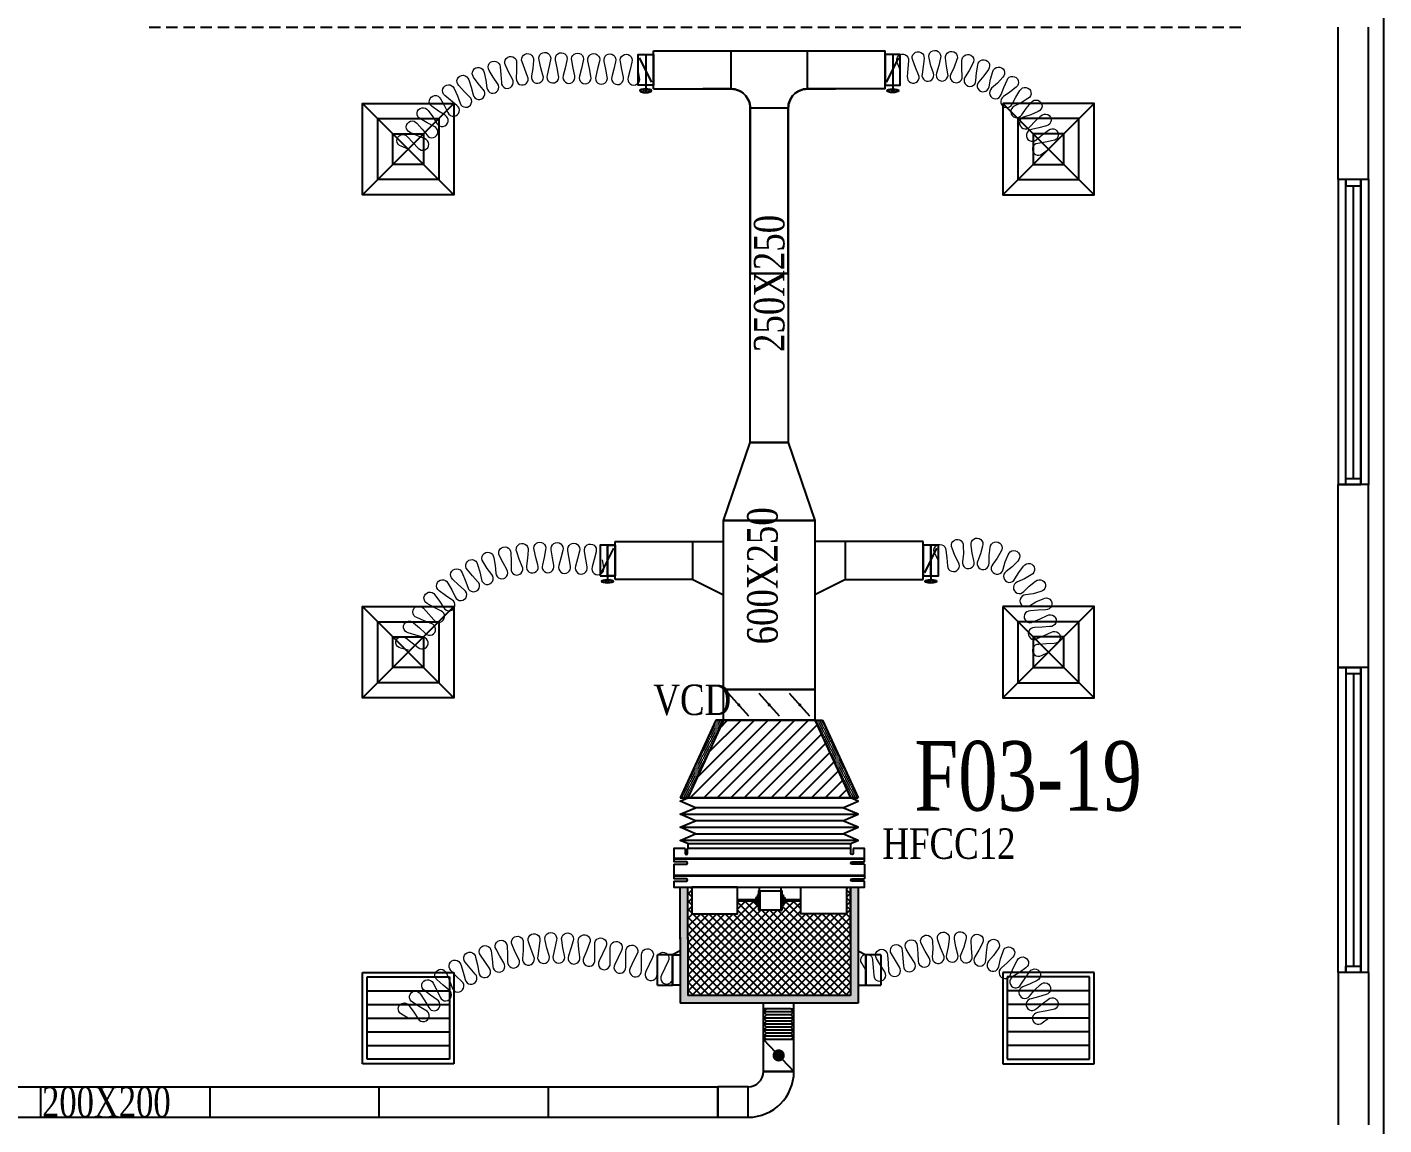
# Model space of a CAD drawing. Header units: metres. Extents: x 352651 to 1421851, y -87441 to -24441.
# Drawn here: x 567077 to 575977, y -48175 to -40975 of the extents above; entities that cross this region are included whole.
import ezdxf
from ezdxf.enums import TextEntityAlignment as Align

# ---------------------------------------------------------------- set-up
doc = ezdxf.new("R2010")
doc.units = ezdxf.units.M
doc.header["$LTSCALE"] = 300
doc.header["$MEASUREMENT"] = 0
doc.linetypes.add('DASHED2', pattern=[0.375, 0.25, -0.125])
doc.layers.get('Defpoints').update_dxf_attribs({"linetype": 'CONTINUOUS'})
for name, color, linetype in [('bat noi mem', 4, 'CONTINUOUS'), ('CUA', 8, 'CONTINUOUS'), ('CUAGIO', 2, 'CONTINUOUS'), ('dien', 2, 'CONTINUOUS'), ('KHUAT', 8, 'DASHED2'), ('KT', 1, 'CONTINUOUS'), ('THAY', 9, 'CONTINUOUS'), ('thiet bi', 11, 'CONTINUOUS'), ('TUONG', 7, 'CONTINUOUS')]:
    doc.layers.add(name, color=color, linetype=linetype)
doc.layers.add('noi mem', color=5, linetype='BATTING', lineweight=0)
doc.styles.add('PHU', font='vntimeh.shx', dxfattribs={"width": 0.8})
doc.styles.add('ROMANS', font='romans.shx', dxfattribs={"width": 0.75, "bigfont": 'romancvn.shx'})
doc.styles.add('VNCC-RMD', font='vntimeh.shx', dxfattribs={"width": 0.75, "height": 300, "bigfont": 'vns.shx'})
doc.linetypes.add('BATTING', pattern='A,0.0001,-0.1,[134,ltypeshp.shx,S=0.1,R=0,X=-0.1,Y=0],-0.2,[134,ltypeshp.shx,S=0.1,R=180,X=0.1,Y=0],-0.1', length=0.4001)
pattern_1 = [(0, (110758.717, -331305.902), (6.25, 12.5), [0, -12.5])]

# ---------------------------------------------------------------- blocks, each defined once
blk = doc.blocks.new('SAD')
at = {"layer": 'CUAGIO', "color": 8}
for p, q in [((-300, -300), (300, 300)), ((300, -300), (-300, 300))]:
    blk.add_line(p, q, dxfattribs=at)
at = {"layer": 'CUAGIO'}
blk.add_lwpolyline([(300, -300), (300, 300), (-300, 300), (-300, -300)], close=True, dxfattribs=at)
at = {"layer": 'CUAGIO', "color": 8}
for points in [[(200, -200), (200, 200), (-200, 200), (-200, -200)], [(100, -100), (100, 100), (-100, 100), (-100, -100)]]:
    blk.add_lwpolyline(points, close=True, dxfattribs=at)
blk = doc.blocks.new('SAG')
at = {"layer": 'CUAGIO'}
for p, q in [((-300, 300), (-300, -300)), ((300, 300), (-300, 300)), ((300, -300), (300, 300)), ((-300, -300), (300, -300))]:
    blk.add_line(p, q, dxfattribs=at)
at = {"layer": 'CUAGIO', "color": 8}
for p, q in [((-270, 270), (-270, -270)), ((270, 270), (-270, 270)), ((-180, -270), (-180, 270)), ((-90, -270), (-90, 270)), ((0, -270), (0, 270)), ((90, -270), (90, 270)), ((180, -270), (180, 270)), ((270, -270), (270, 270)), ((-270, -270), (270, -270))]:
    blk.add_line(p, q, dxfattribs=at)
blk = doc.blocks.new('1-van gio D200')
at = {"layer": 'CUAGIO'}
h = blk.add_hatch(dxfattribs=at)
h.set_pattern_fill('ANSI31', color=256, scale=100, style=0)
edge = h.paths.add_edge_path()
edge.add_ellipse((486127, -58494), major_axis=(-38.1, 0), ratio=0.310482, start_angle=0, end_angle=360, ccw=False)
for p, q in [((486167, -58437.3), (486087.1, -58277.5)), ((486127, -58257.4), (486127, -58494))]:
    blk.add_line(p, q, dxfattribs=at)
at = {"layer": 'CUAGIO', "const_width": 3}
for points in [[(486127, -58457.4), (486177, -58457.4), (486177, -58257.4), (486077, -58257.4), (486077, -58457.4), (486127, -58457.4)], [(486167, -58437.3), (486087.1, -58277.5)], [(486127, -58257.4), (486127, -58494)]]:
    blk.add_lwpolyline(points, dxfattribs=at)
at = {"layer": 'CUAGIO'}
blk.add_lwpolyline([(486177, -58457.4), (486077, -58457.4), (486077, -58257.4), (486177, -58257.4)], close=True, dxfattribs=at)
at = {"layer": 'CUAGIO', "const_width": 5.35}
blk.add_lwpolyline([(486130.7, -58357.4, -1), (486123.3, -58357.4, -1)], format="xyb", close=True, dxfattribs=at)
at = {"layer": 'CUAGIO', "extrusion": (0, 0, -1)}
blk.add_ellipse((486127, -58494), major_axis=(-38.1, 0), ratio=0.310482, start_param=-1.570796, end_param=4.712389, dxfattribs=at)
blk = doc.blocks.new('bac noi mem')
at = {"layer": 'bat noi mem'}
for p, q in [((493886.7, -64673), (493866.7, -64693)), ((494066.7, -64693), (493866.7, -64693)), ((493866.7, -64693), (493886.7, -64713)), ((494046.7, -64673), (493886.7, -64673)), ((494046.7, -64673), (494066.7, -64693)), ((494066.7, -64693), (494046.7, -64713)), ((493886.7, -64713), (493866.7, -64733)), ((494066.7, -64733), (493866.7, -64733)), ((493866.7, -64733), (493886.7, -64753)), ((493886.7, -64753), (493866.7, -64773)), ((494066.7, -64773), (493866.7, -64773)), ((493866.7, -64773), (493886.7, -64793)), ((494046.7, -64713), (493886.7, -64713)), ((494046.7, -64753), (493886.7, -64753)), ((494046.7, -64713), (494066.7, -64733)), ((494066.7, -64733), (494046.7, -64753)), ((494046.7, -64753), (494066.7, -64773)), ((494066.7, -64773), (494046.7, -64793)), ((493886.7, -64793), (493866.7, -64813)), ((494066.7, -64813), (493866.7, -64813)), ((493866.7, -64813), (493886.7, -64833)), ((493886.7, -64833), (493866.7, -64853)), ((494066.7, -64853), (493866.7, -64853)), ((493866.7, -64853), (493886.7, -64873)), ((494046.7, -64793), (493886.7, -64793)), ((494046.7, -64833), (493886.7, -64833)), ((494046.7, -64873), (493886.7, -64873)), ((494046.7, -64793), (494066.7, -64813)), ((494066.7, -64813), (494046.7, -64833)), ((494046.7, -64833), (494066.7, -64853)), ((494066.7, -64853), (494046.7, -64873))]:
    blk.add_line(p, q, dxfattribs=at)

msp = doc.modelspace()

# ---------------------------------------------------------------- hatches: boundary and pattern name
at = {"layer": 'CUAGIO'}
h = msp.add_hatch(dxfattribs=at)
h.set_pattern_fill('DOTS', color=256, scale=200, style=0)
h.set_pattern_definition(pattern_1)
h.paths.add_polyline_path([(571411.7, -46030.8), (571361.7, -46030.8), (571595.2, -45520.8), (571645.2, -45520.8)])
h = msp.add_hatch(dxfattribs=at)
h.set_pattern_fill('DOTS', color=256, scale=200, style=0)
h.set_pattern_definition(pattern_1)
h.paths.add_polyline_path([(572245.2, -45520.8), (572295.2, -45520.8), (572528.7, -46030.8), (572478.7, -46030.8)])
h = msp.add_hatch(dxfattribs=at)
h.set_pattern_fill('DOTS', color=2, scale=200, style=0)
h.set_pattern_definition([(0, (20851.41, 10109.208), (6.25, 12.5), [0, -12.5])])
h.paths.add_polyline_path([(572528.7, -46616.3), (572478.7, -46616.3), (572478.7, -47326.3), (571411.7, -47326.3), (571411.7, -46943.6), (571411.7, -46616.3), (571361.7, -46616.3), (571361.7, -46958.6), (571361.7, -47376.3), (572528.7, -47376.3)])
at = {"layer": 'CUAGIO', "ltscale": 1.5}
h = msp.add_hatch(dxfattribs=at)
h.set_pattern_fill('ANSI37', color=9, scale=300, angle=360, style=0)
h.set_pattern_definition([(45, (104566.76, -466.636), (-26.5165043, 26.5165043), []), (135, (104566.76, -466.636), (-26.5165043, -26.5165043), [])])
h.paths.add_polyline_path([(572478.7, -47326.3), (572478.7, -46616.3), (572452.6, -46616.3), (572452.6, -46791.3), (572152.6, -46791.3), (572152.6, -46708.3), (572047.4, -46708.3), (572047.4, -46724), (572036.8, -46724), (572036.8, -46739.8), (572027, -46739.8), (572027, -46764.7, -1), (572020.5, -46766.8), (571884.3, -46766.8, -1), (571877.8, -46764.7), (571877.8, -46739.8), (571867.9, -46739.8), (571867.9, -46724), (571857.4, -46724), (571857.4, -46708.3), (571737.7, -46708.3), (571737.7, -46791.3), (571437.7, -46791.3), (571437.7, -46616.3), (571411.7, -46616.3), (571411.7, -46958.6), (571411.7, -47326.3)])
at = {"layer": 'Defpoints'}
h = msp.add_hatch(dxfattribs=at)
h.set_pattern_fill('ANSI31', color=256, scale=500, style=0)
h.set_pattern_definition([(45, (103743.37, -331281.206), (-44.194174, 44.194174), [])])
h.paths.add_polyline_path([(572245.2, -45520.8), (571645.2, -45520.8), (571411.7, -46030.8), (572478.7, -46030.8)])

# ---------------------------------------------------------------- linework, layer by layer
at = {"layer": 'bat noi mem'}
for p, q in [((571411.7, -46030.8), (572478.7, -46030.8)), ((572478.7, -46030.8), (571411.7, -46030.8)), ((572428.7, -46095.1), (571461.7, -46095.1)), ((571361.7, -46137.9), (572528.7, -46137.9)), ((572428.7, -46180.8), (571461.7, -46180.8)), ((571361.7, -46223.6), (572528.7, -46223.6)), ((571461.7, -46266.5), (572428.7, -46266.5)), ((572528.7, -46309.3), (571361.7, -46309.3))]:
    msp.add_line(p, q, dxfattribs=at)
for points in [[(571411.7, -46330.8), (571361.7, -46309.3), (571461.7, -46266.5), (571361.7, -46223.6), (571461.7, -46180.8), (571361.7, -46137.9), (571461.7, -46095.1), (571361.7, -46052.2), (571411.7, -46030.8)], [(572478.7, -46330.8), (572528.7, -46309.3), (572428.7, -46266.5), (572528.7, -46223.6), (572428.7, -46180.8), (572528.7, -46137.9), (572428.7, -46095.1), (572528.7, -46052.2), (572478.7, -46030.8)]]:
    msp.add_lwpolyline(points, dxfattribs=at)
at = {"layer": 'CUA', "linetype": 'Continuous'}
for p, q in [((575727.2, -43975.5), (575727.2, -41975.5)), ((575827.2, -41975.5), (575827.2, -43975.5)), ((575827.2, -43975.5), (575827.2, -41975.5)), ((575777.2, -43935.5), (575777.2, -42015.5)), ((575727.2, -45175.5), (575727.2, -47175.5)), ((575827.2, -47175.5), (575827.2, -45175.5)), ((575827.2, -45175.5), (575827.2, -47175.5)), ((575777.2, -45215.5), (575777.2, -47135.5))]:
    msp.add_line(p, q, dxfattribs=at)
for points in [[(575727.2, -41975.5), (575727.2, -42015.5), (575827.2, -42015.5), (575827.2, -41975.5)], [(575727.2, -43975.5), (575727.2, -43935.5), (575827.2, -43935.5), (575827.2, -43975.5)], [(575727.2, -45175.5), (575727.2, -45215.5), (575827.2, -45215.5), (575827.2, -45175.5)], [(575727.2, -47175.5), (575727.2, -47135.5), (575827.2, -47135.5), (575827.2, -47175.5)]]:
    msp.add_lwpolyline(points, close=True, dxfattribs=at)
at = {"layer": 'CUAGIO'}
for p, q in [((571185.2, -41380.8), (571185.2, -41130.8)), ((571695.2, -41380.8), (571695.2, -41130.8)), ((572195.2, -41130.8), (572195.2, -41380.8)), ((572705.2, -41380.8), (572705.2, -41130.8)), ((571820.2, -41505.8), (572070.2, -41505.8)), ((570935.2, -44598.9), (570935.2, -44348.9)), ((570935.2, -44348.9), (571645.2, -44348.9)), ((571445.2, -44598.9), (571445.2, -44348.9)), ((572955.2, -44348.9), (572245.2, -44348.9)), ((572445.2, -44598.9), (572445.2, -44348.9)), ((572955.2, -44598.9), (572955.2, -44348.9)), ((571445.2, -44598.9), (570935.2, -44598.9)), ((571445.2, -44598.9), (571645.2, -44698.9)), ((572445.2, -44598.9), (572245.2, -44698.9)), ((572445.2, -44598.9), (572955.2, -44598.9)), ((572245.2, -45320.8), (571645.2, -45320.8)), ((571812.1, -45495.1), (571678.2, -45346.5)), ((572012.1, -45495.1), (571878.2, -45346.5)), ((572212.1, -45495.1), (572078.2, -45346.5)), ((571595.2, -45520.8), (571361.7, -46030.8)), ((571645.2, -45520.8), (571411.7, -46030.8)), ((571645.2, -45520.8), (571595.2, -45520.8)), ((571595.2, -45520.8), (572295.2, -45520.8)), ((571645.2, -45520.8), (571595.2, -45520.8)), ((572245.2, -45520.8), (572478.7, -46030.8)), ((572245.2, -45520.8), (572295.2, -45520.8)), ((572245.2, -45520.8), (572295.2, -45520.8)), ((572295.2, -45520.8), (572528.7, -46030.8)), ((572528.7, -46030.8), (571361.7, -46030.8)), ((571361.7, -46030.8), (572528.7, -46030.8)), ((571411.7, -46030.8), (572478.7, -46030.8)), ((572478.7, -46030.8), (571411.7, -46030.8)), ((571361.7, -46958.6), (571361.7, -46616.3)), ((571411.7, -46958.6), (571411.7, -46616.3)), ((572478.7, -46943.6), (572478.7, -46616.3)), ((571361.7, -46943.6), (571361.7, -47376.3)), ((571411.7, -46943.6), (571411.7, -47326.3)), ((572478.7, -46943.6), (572478.7, -47324.5)), ((571212, -47259.8), (571212, -47059.8)), ((571311.7, -47059.8), (571212, -47059.8)), ((571311.7, -47259.8), (571311.7, -47059.8)), ((571311.7, -47259.8), (571311.7, -47059.8)), ((571311.7, -47259.8), (571311.7, -47059.8)), ((571311.7, -47059.8), (571311.7, -47259.8)), ((572578.7, -47059.8), (572578.7, -47259.8)), ((572578.7, -47059.8), (572578.7, -47259.8)), ((572578.7, -47059.8), (572578.7, -47259.8)), ((572578.7, -47259.8), (572578.7, -47059.8)), ((572678.4, -47059.8), (572678.4, -47259.8)), ((572578.7, -47259.8), (572678.4, -47259.8)), ((571907.2, -47614.6), (571907.2, -47376.3)), ((572107.2, -47614.6), (572107.2, -47376.3)), ((571907.2, -47614.6), (572107.2, -47825.5)), ((571907.2, -47825.5), (571907.2, -47614.6)), ((572107.2, -47825.5), (572107.2, -47614.6)), ((571907.2, -47825.5), (572107.2, -47825.5)), ((572107.2, -47825.5), (571907.2, -47825.5)), ((562937.2, -47925.5), (571607.2, -47925.5)), ((567167.2, -48125.5), (567167.2, -47925.5)), ((568277.2, -48125.5), (568277.2, -47925.5)), ((569387.2, -48125.5), (569387.2, -47925.5)), ((570497.2, -48125.5), (570497.2, -47925.5)), ((571607.2, -48125.5), (571607.2, -47925.5)), ((557177.2, -48125.5), (571607.2, -48125.5))]:
    msp.add_line(p, q, dxfattribs=at)
at = {"layer": 'CUAGIO', "ltscale": 1.5}
msp.add_line((571185.2, -41130.8), (572705.2, -41130.8), dxfattribs=at)
at = {"layer": 'CUAGIO', "color": 2}
for p, q in [((572478.7, -46616.3), (572478.7, -47326.3)), ((572528.7, -46616.3), (572528.7, -47376.3)), ((572478.7, -47326.3), (571411.7, -47326.3)), ((572528.7, -47376.3), (571361.7, -47376.3)), ((572107.2, -47614.6), (571907.2, -47614.6))]:
    msp.add_line(p, q, dxfattribs=at)
at = {"layer": 'CUAGIO'}
for points in [[(571185.2, -41380.8), (571695.2, -41380.8, -0.414214), (571820.2, -41505.8), (571820.2, -42590.8), (572070.2, -42590.8), (572070.2, -41505.8, -0.414214), (572195.2, -41380.8), (572380.2, -41380.8)], [(572705.2, -41380.8), (572195.2, -41380.8, 0.414214), (572070.2, -41505.8), (572070.2, -42590.8), (571820.2, -42590.8), (571820.2, -41505.8, 0.414214), (571695.2, -41380.8), (571510.2, -41380.8)]]:
    msp.add_lwpolyline(points, format="xyb", dxfattribs=at)
for points in [[(571820.2, -43700.8), (571820.2, -42590.8), (572070.2, -42590.8), (572070.2, -43700.8)], [(572245.2, -44210.8), (571645.2, -44210.8), (571820.2, -43700.8), (572070.2, -43700.8)], [(570935.2, -44573.9), (570885.2, -44573.9), (570885.2, -44373.9), (570935.2, -44373.9)], [(572955.2, -44573.9), (573005.2, -44573.9), (573005.2, -44373.9), (572955.2, -44373.9)], [(571645.2, -45320.8), (572245.2, -45320.8), (572245.2, -45520.8), (571645.2, -45520.8)], [(571607.2, -48125.5), (571807.2, -48125.5), (571807.2, -47925.5), (571607.2, -47925.5)]]:
    msp.add_lwpolyline(points, close=True, dxfattribs=at)
at = {"layer": 'CUAGIO', "color": 2}
msp.add_lwpolyline([(571645.2, -44210.8), (572245.2, -44210.8), (572245.2, -45320.8), (571645.2, -45320.8)], close=True, dxfattribs=at)
at = {"layer": 'CUAGIO'}
for points, const_width in [([(571740.2, -45420.8, 1), (571750.2, -45420.8, 1)], 10), ([(571940.2, -45420.8, 1), (571950.2, -45420.8, 1)], 10), ([(572140.2, -45420.8, 1), (572150.2, -45420.8, 1)], 10), ([(571987.2, -47720, 1), (572027.2, -47720, 1)], 40)]:
    msp.add_lwpolyline(points, format="xyb", close=True, dxfattribs=dict(at, const_width=const_width))
for points in [[(571361.7, -47034.5), (571311.7, -47059.8)], [(571311.7, -47059.8), (571361.7, -47059.8)], [(572528.7, -47034.5), (572578.7, -47059.8)], [(572678.4, -47059.8), (572578.7, -47059.8)], [(571212, -47259.8), (571311.7, -47259.8)], [(571361.7, -47259.8), (571311.7, -47259.8)], [(571361.7, -47259.8), (571311.7, -47259.8)], [(571361.7, -47259.8), (571311.7, -47259.8)], [(572528.7, -47259.8), (572578.7, -47259.8)]]:
    msp.add_lwpolyline(points, dxfattribs=at)
for radius in [100, 300]:
    msp.add_arc((571807.2, -47825.5), radius, 270, 0, dxfattribs=at)
at = {"layer": 'dien'}
for p, q in [((571927.2, -47414.6), (571907.2, -47414.6)), ((572087.2, -47414.6), (572107.2, -47414.6))]:
    msp.add_line(p, q, dxfattribs=at)
at = {"layer": 'KHUAT'}
msp.add_line((567877.2, -40975.5), (575077.2, -40975.5), dxfattribs=at)
at = {"layer": 'noi mem', "linetype": 'ByBlock', "ltscale": 1.5}
for points in [[(569577.2, -41775.5), (569529.8, -41756.3, -1.333333), (569572.2, -41694.4), (569607.3, -41731.6), (569642.4, -41768.8, 1.333333), (569684.7, -41706.9), (569637.3, -41687.7), (569590.3, -41666.7, -1.333333), (569634.6, -41606.2), (569668.7, -41644.7), (569700.4, -41684.5, 1.333333), (569747.7, -41626.3), (569702.3, -41603.5), (569657.6, -41577.8, -1.333333), (569707.9, -41522.1), (569738, -41564), (569765.4, -41606.8, 1.333333), (569818.4, -41553.8), (569775.6, -41526.4), (569733.8, -41496.3, -1.333333), (569789.5, -41446), (569815.1, -41490.7), (569838, -41536.1, 1.333333), (569896.2, -41488.8), (569856.4, -41457.2), (569817.9, -41423, -1.333333), (569878.4, -41378.7), (569899.3, -41425.8), (569917.4, -41473.3, 1.333333), (569980.1, -41432.2), (569943.8, -41396.6), (569909, -41358.6, -1.333333), (569973.8, -41320.8), (569989.7, -41369.8), (570002.9, -41418.9, 1.333333), (570069.5, -41384.4), (570037, -41345.3), (570006.3, -41304, -1.333333), (570074.6, -41273), (570085.4, -41323.3), (570093.5, -41373.5, 1.333333), (570163.3, -41346), (570134.9, -41303.8), (570108.6, -41259.6, -1.333333), (570179.7, -41235.7), (570185.4, -41286.9), (570188.2, -41337.7, 1.333333), (570260.5, -41317.5), (570236.6, -41272.6), (570215, -41225.9, -1.333333), (570288.1, -41209.4), (570288.5, -41260.9), (570286.2, -41311.7, 1.333333), (570360.1, -41299), (570341, -41251.9), (570324.2, -41203.2, -1.333333), (570398.7, -41194.4), (570393.8, -41245.7), (570386.3, -41295.9, 1.333333), (570461.1, -41290.9), (570446.9, -41242.1), (570435.2, -41191.9, -1.333333), (570510.2, -41190.7), (570500.1, -41241.2), (570488, -41290.9, 1.333333), (570563, -41292.6), (570553.3, -41242.5), (570543.6, -41192.2, -1.333333), (570618.6, -41194.1), (570606.5, -41243.8), (570594.3, -41293.5, 1.333333), (570669.3, -41295.4), (570659.7, -41245.1), (570650, -41194.9, -1.333333), (570725, -41196.7), (570712.8, -41246.4), (570700.7, -41296.2, 1.333333), (570775.7, -41298), (570766, -41247.8), (570756.4, -41197.5, -1.333333), (570831.4, -41199.4), (570819.2, -41249.1), (570807.1, -41298.8, 1.333333), (570882.1, -41300.7), (570872.4, -41250.4), (570862.8, -41200.2, -1.333333), (570937.8, -41202.1), (570925.6, -41251.8), (570913.5, -41301.5, 1.333333), (570988.4, -41303.4), (570978.8, -41253.1), (570969.2, -41202.8, -1.333333), (571044.1, -41204.7), (571032, -41254.4), (571019.8, -41304.1, 1.333333), (571094.8, -41306), (571085.2, -41255.8)], [(572805.2, -41255.8), (572785.4, -41208.3, -1.333333), (572859.5, -41196.6), (572855.3, -41247.8), (572851.2, -41299.1, 1.333333), (572925.3, -41287.4), (572905.5, -41239.9), (572886.4, -41191.8, -1.333333), (572960.6, -41181.2), (572955.7, -41232.7), (572947.6, -41283.1, 1.333333), (573022.4, -41277.2), (573006.3, -41228.7), (572993.6, -41178.4, -1.333333), (573068.6, -41177.5), (573057.1, -41228.1), (573042.3, -41276.9, 1.333333), (573117.2, -41281), (573107.8, -41230.8), (573101.9, -41179.3, -1.333333), (573176.3, -41188.4), (573158.2, -41237), (573137, -41283.4, 1.333333), (573210.7, -41297.4), (573208.1, -41246.5), (573209.1, -41194.6, -1.333333), (573281.6, -41213.5), (573257.2, -41259.3), (573230, -41302.5, 1.333333), (573301.2, -41326.2), (573305.3, -41275.3), (573313.2, -41224.1, -1.333333), (573382.6, -41252.5), (573352.3, -41294.6), (573319.6, -41333.8, 1.333333), (573387, -41366.8), (573397.9, -41316.9), (573412.6, -41267.2, -1.333333), (573477.6, -41304.6), (573441.9, -41342.2), (573404.3, -41376.7, 1.333333), (573466.6, -41418.4), (573484.1, -41370.5), (573505.3, -41323.1, -1.333333), (573564.7, -41368.9), (573524.3, -41401.4), (573482.4, -41430.6, 1.333333), (573538.7, -41480.2), (573562.4, -41435), (573589.7, -41390.9, -1.333333), (573642.5, -41444.2), (573598.1, -41471.1), (573552.7, -41494.4, 1.333333), (573601.8, -41551.1), (573631.4, -41509.4), (573664.3, -41469.4, -1.333333), (573709.5, -41529.2), (573662, -41549.9), (573613.9, -41567, 1.333333), (573655, -41629.7), (573689.8, -41592.4), (573727.8, -41557.1, -1.333333), (573764.6, -41622.4), (573714.7, -41636.6), (573664.8, -41647.1, 1.333333), (573697.2, -41714.7), (573736.7, -41682.4), (573777.7, -41651.3, -1.333333), (573807.6, -41720.1), (573757, -41729), (573706.3, -41737.8, 1.333333), (573736.2, -41806.6), (573777.2, -41775.5)], [(569577.9, -45062.1), (569528.5, -45049.2, -1.333333), (569561.6, -44981.9), (569602, -45013.1), (569642.4, -45044.3, 1.333333), (569675.5, -44977), (569626.2, -44964), (569577, -44949, -1.333333), (569612.7, -44883), (569652.2, -44915.9), (569689, -44950.7, 1.333333), (569728.5, -44887), (569681, -44869.5), (569633.9, -44848.7, -1.333333), (569677.1, -44787.4), (569712.5, -44824.8), (569744.9, -44863.7, 1.333333), (569791.7, -44805), (569746.6, -44782), (569702.3, -44755.9, -1.333333), (569752.4, -44700.1), (569783.1, -44741.4), (569810.7, -44783.8, 1.333333), (569864, -44731), (569821.9, -44702.9), (569781, -44671.8, -1.333333), (569837.3, -44622.2), (569863, -44666.8), (569885.5, -44712.2, 1.333333), (569944.6, -44666), (569906.1, -44633.2), (569869.1, -44597.5, -1.333333), (569930.9, -44554.9), (569951.1, -44602.2), (569968.1, -44649.8, 1.333333), (570032.2, -44611), (569997.8, -44573.8), (569965.3, -44534, -1.333333), (570031.6, -44499), (570046.2, -44548.3), (570057.5, -44597.7, 1.333333), (570125.7, -44566.6), (570095.9, -44525.7), (570068.3, -44482.3, -1.333333), (570138.3, -44455.3), (570146.9, -44506), (570152.4, -44556.3, 1.333333), (570223.8, -44533.5), (570199, -44489.4), (570176.7, -44443.1, -1.333333), (570249.4, -44424.5), (570252, -44475.8), (570251.4, -44526.5, 1.333333), (570325.1, -44512.2), (570305.7, -44465.4), (570288.9, -44416.8, -1.333333), (570363.3, -44406.9), (570359.8, -44458.2), (570353.3, -44508.4, 1.333333), (570428.1, -44502.9), (570414.4, -44454.2), (570403.4, -44403.9, -1.333333), (570478.4, -44402.8), (570469, -44453.4), (570457.1, -44502.8, 1.333333), (570532, -44505.5), (570523.7, -44455.3), (570515.6, -44404.9, -1.333333), (570590.5, -44408.1), (570578.3, -44457.6), (570566, -44507.1, 1.333333), (570641, -44510.3), (570632.9, -44459.9), (570624.8, -44409.5, -1.333333), (570699.8, -44412.7), (570687.5, -44462.2), (570675.3, -44511.7, 1.333333), (570750.2, -44514.9), (570742.2, -44464.5), (570734.1, -44414.1, -1.333333), (570809, -44417.2), (570796.8, -44466.8), (570784.5, -44516.3, 1.333333), (570859.5, -44519.4), (570851.4, -44469.1)], [(573055.2, -44473.9), (573031.9, -44428.7, -1.333333), (573103.7, -44406.9), (573109.4, -44457.4), (573114.9, -44507.9, 1.333333), (573186.8, -44486.3), (573163.7, -44441.2), (573144.6, -44393.1, -1.333333), (573218.2, -44378.3), (573219.2, -44430), (573213.4, -44479.6, 1.333333), (573288.2, -44474.5), (573275.7, -44426.2), (573269.7, -44374.8, -1.333333), (573344.6, -44379.5), (573332.2, -44429.7), (573313.8, -44476.1, 1.333333), (573387.4, -44490.5), (573387.8, -44440.6), (573395.3, -44389.4, -1.333333), (573466.4, -44413.3), (573441.5, -44458.6), (573411.7, -44498.7, 1.333333), (573479, -44531.6), (573492.3, -44483.5), (573512.8, -44436, -1.333333), (573575.3, -44477.4), (573539.5, -44514.8), (573500.4, -44545.8, 1.333333), (573557, -44595), (573582.3, -44552), (573614.3, -44511.4, -1.333333), (573664, -44567.5), (573619.8, -44594.4), (573573.9, -44614.2, 1.333333), (573615.9, -44676.4), (573651.4, -44641.3), (573692.9, -44610.4, -1.333333), (573726.4, -44677.5), (573676.7, -44692), (573627.3, -44699.3, 1.333333), (573651.8, -44770.2), (573695.2, -44745.6), (573741.5, -44724.5, -1.333333), (573759.7, -44797.2), (573708.9, -44800.5), (573658.2, -44803.7, 1.333333), (573676.3, -44876.5), (573722.6, -44855.5), (573768.9, -44834.6, -1.333333), (573787, -44907.4), (573736.3, -44910.5), (573685.5, -44913.7, 1.333333), (573703.6, -44986.5), (573749.9, -44965.5), (573796.2, -44944.6, -1.333333), (573814.3, -45017.3), (573763.6, -45020.5), (573712.8, -45023.7, 1.333333), (573730.9, -45096.4), (573777.2, -45075.5)], [(569577.2, -47475.5), (569533.1, -47449.5, -1.333333), (569584.4, -47394.8), (569613.1, -47437.2), (569641.9, -47479.6, 1.333333), (569693.2, -47424.9), (569649.1, -47398.9), (569605.3, -47371.6, -1.333333), (569658, -47318.2), (569685.9, -47361.6), (569711.5, -47405.6, 1.333333), (569766.4, -47354.5), (569724.3, -47325.8), (569683.1, -47294.9, -1.333333), (569740.2, -47246.2), (569764.2, -47291.7), (569786, -47337.8, 1.333333), (569845.1, -47291.6), (569805.6, -47259.4), (569767.2, -47225, -1.333333), (569828.1, -47181.4), (569848.3, -47228.8), (569866, -47276.6, 1.333333), (569928.8, -47235.6), (569892.2, -47200.1), (569856.9, -47162.6, -1.333333), (569921.3, -47124.3), (569937.3, -47173.3), (569951, -47222.4, 1.333333), (570017, -47186.9), (569983.6, -47148.5), (569951.5, -47108.1, -1.333333), (570019.1, -47075.5), (570030.8, -47125.6), (570040.2, -47175.7, 1.333333), (570109, -47146), (570079, -47104.8), (570050.5, -47061.9, -1.333333), (570120.6, -47035.1), (570128, -47086.1), (570133.1, -47136.8, 1.333333), (570204.2, -47113.1), (570177.8, -47069.5), (570153.1, -47024.2, -1.333333), (570225.2, -47003.5), (570228.3, -47055), (570229, -47106, 1.333333), (570301.9, -47088.4), (570279.3, -47042.7), (570258.6, -46995.5, -1.333333), (570332.1, -46981), (570330.8, -47032.6), (570327.2, -47083.4, 1.333333), (570401.3, -47072.1), (570382.7, -47024.6), (570366, -46975.9, -1.333333), (570440.6, -46967.8), (570434.9, -47019), (570426.9, -47069.3, 1.333333), (570501.7, -47064.4), (570487.2, -47015.5), (570474.8, -46965.5, -1.333333), (570549.8, -46963.8), (570539.7, -47014.3), (570527.5, -47063.8, 1.333333), (570602.5, -47065.3), (570592.2, -47015.3), (570584.1, -46964.4, -1.333333), (570658.9, -46969.1), (570644.6, -47018.6), (570628.2, -47066.9, 1.333333), (570702.7, -47074.7), (570696.8, -47024.1), (570693, -46972.7, -1.333333), (570767.2, -46983.8), (570748.7, -47031.8), (570728.2, -47078.5, 1.333333), (570801.8, -47092.7), (570800.2, -47041.8), (570800.4, -46990.5, -1.333333), (570873.5, -47007.1), (570851.4, -47053.5), (570829.2, -47099.6, 1.333333), (570902.2, -47116.5), (570902.5, -47065.3), (570902.8, -47014, -1.333333), (570975.9, -47030.9), (570953.7, -47077.1), (570931.5, -47123.3, 1.333333), (571004.5, -47140.1), (571004.8, -47088.9), (571005.1, -47037.6, -1.333333), (571078.2, -47054.5), (571056, -47100.7), (571033.7, -47146.9, 1.333333), (571106.8, -47163.8), (571107.1, -47112.5), (571107.4, -47061.3, -1.333333), (571180.5, -47078.1), (571158.2, -47124.3), (571136, -47170.5, 1.333333), (571209.1, -47187.4), (571209.4, -47136.1), (571209.7, -47084.9, -1.333333), (571282.8, -47101.8), (571260.5, -47148), (571238.3, -47194.1, 1.333333), (571311.4, -47211), (571311.7, -47159.8)], [(572578.7, -47159.8), (572552.1, -47115.7, -1.333333), (572623.6, -47093), (572627.4, -47144.3), (572631.2, -47195.5, 1.333333), (572702.6, -47172.8), (572676.1, -47128.8), (572649.5, -47084.7, -1.333333), (572721, -47062), (572724.8, -47113.3), (572728.6, -47164.5, 1.333333), (572800, -47141.8), (572773.5, -47097.8), (572746.9, -47053.7, -1.333333), (572818.4, -47031), (572822.2, -47082.3), (572825.9, -47133.5, 1.333333), (572897.4, -47110.8), (572870.9, -47066.7), (572844.3, -47022.7, -1.333333), (572915.8, -47000), (572919.6, -47051.2), (572923.3, -47102.5, 1.333333), (572994.8, -47079.8), (572968.3, -47035.8), (572943.8, -46990, -1.333333), (573016.3, -46970.8), (573017.7, -47022.7), (573014.7, -47073.5, 1.333333), (573088.5, -47060.2), (573067.9, -47013.6), (573051.1, -46964.5, -1.333333), (573125.7, -46957.2), (573118.8, -47008.7), (573107.7, -47058.3, 1.333333), (573182.7, -47057), (573169.9, -47007.7), (573161.1, -46956.6, -1.333333), (573235.9, -46961.3), (573220.9, -47011), (573202, -47058.2, 1.333333), (573276.2, -47068.9), (573271.4, -47018.2), (573271, -46966.3, -1.333333), (573344.1, -46982.9), (573321.2, -47029.5), (573295, -47073.2, 1.333333), (573366.6, -47095.6), (573370, -47044.8), (573377.8, -46993.5, -1.333333), (573447.4, -47021.6), (573417.4, -47064), (573384.5, -47102.9, 1.333333), (573451.6, -47136.4), (573463.1, -47086.8), (573479, -47037.4, -1.333333), (573543.1, -47076.3), (573506.8, -47113.3), (573468.1, -47146.4, 1.333333), (573528.9, -47190.3), (573548.2, -47143.2), (573571.8, -47097, -1.333333), (573628.9, -47145.6), (573587.1, -47176.3), (573543.6, -47202.8, 1.333333), (573596.7, -47255.9), (573623.2, -47212.4), (573653.9, -47170.6, -1.333333), (573702.5, -47227.7), (573656.3, -47251.3), (573609.2, -47270.6, 1.333333), (573653.1, -47331.4), (573686.2, -47292.8), (573723.2, -47256.4, -1.333333), (573762.1, -47320.6), (573712.7, -47336.5), (573663.1, -47348, 1.333333), (573696.6, -47415), (573735.5, -47382.2), (573776.3, -47350.9, -1.333333), (573806.9, -47419.3), (573756.4, -47428.8), (573705.9, -47438.3, 1.333333), (573736.5, -47506.8), (573777.2, -47475.5)]]:
    msp.add_lwpolyline(points, format="xyb", dxfattribs=at)
at = {"layer": 'THAY'}
msp.add_line((575977.2, -56175.5), (575977.2, -34075.5), dxfattribs=at)
at = {"layer": 'THAY', "linetype": 'Continuous'}
for p, q in [((575877.2, -41975.5), (575877.2, -43975.5)), ((575877.2, -47175.5), (575877.2, -45175.5))]:
    msp.add_line(p, q, dxfattribs=at)
for points in [[(575677.2, -41975.5), (575677.2, -43975.5), (575827.2, -43975.5), (575827.2, -41975.5)], [(575677.2, -47175.5), (575677.2, -45175.5), (575827.2, -45175.5), (575827.2, -47175.5)]]:
    msp.add_lwpolyline(points, close=True, dxfattribs=at)
at = {"layer": 'thiet bi'}
for p, q in [((571411.7, -46330.8), (572478.7, -46330.8)), ((571411.7, -46330.8), (571411.7, -46362.3)), ((572478.7, -46330.8), (572478.7, -46362.3)), ((572570.7, -46428.3), (571319.7, -46428.3)), ((572570.7, -46433.3), (571319.7, -46433.3)), ((572570.7, -46539.3), (571319.7, -46539.3)), ((572570.7, -46544.3), (571319.7, -46544.3)), ((571881.1, -46638.4), (571881.1, -46616.3)), ((572023.7, -46638.4), (572023.7, -46616.3)), ((571857.4, -46699.2), (571737.7, -46699.2)), ((571737.7, -46699.2), (571737.7, -46708.3)), ((571857.4, -46708.3), (571737.7, -46708.3)), ((571867.9, -46683.6), (571857.4, -46683.6)), ((571857.4, -46683.6), (571857.4, -46724)), ((571867.9, -46724), (571857.4, -46724)), ((571877.8, -46667.8), (571867.9, -46667.8)), ((571867.9, -46667.8), (571867.9, -46739.8)), ((571884.3, -46640.7), (571884.3, -46766.8)), ((572020.5, -46640.7), (572020.5, -46766.8)), ((572027, -46667.8), (572036.8, -46667.8)), ((572036.8, -46667.8), (572036.8, -46739.8)), ((572036.8, -46683.6), (572047.4, -46683.6)), ((572036.8, -46724), (572047.4, -46724)), ((572047.4, -46683.6), (572047.4, -46724)), ((572152.6, -46699.2), (572047.4, -46699.2)), ((572152.6, -46708.3), (572047.4, -46708.3)), ((571877.8, -46739.8), (571867.9, -46739.8)), ((572027, -46739.8), (572036.8, -46739.8))]:
    msp.add_line(p, q, dxfattribs=at)
for points in [[(571393.7, -46362.3), (571319.7, -46362.3), (571319.7, -46449.8)], [(572480.7, -46362.3), (571409.7, -46362.3)], [(572570.7, -46449.8), (572570.7, -46362.3), (572496.7, -46362.3)], [(571319.7, -46465.8), (571319.7, -46560.8)], [(572570.7, -46465.8), (572570.7, -46560.8)], [(571319.7, -46576.8), (571319.7, -46616.3), (572570.7, -46616.3), (572570.7, -46576.8)]]:
    msp.add_lwpolyline(points, dxfattribs=at)
for points in [[(571393.7, -46362.3), (571393.7, -46394.3, 1), (571409.7, -46394.3), (571409.7, -46362.3)], [(572496.7, -46362.3), (572496.7, -46394.3, -1), (572480.7, -46394.3), (572480.7, -46362.3)], [(571319.7, -46465.8), (571401.7, -46465.8, 1), (571401.7, -46449.8), (571319.7, -46449.8)], [(572570.7, -46465.8), (572488.7, -46465.8, -1), (572488.7, -46449.8), (572570.7, -46449.8)], [(571319.7, -46576.8), (571401.7, -46576.8, 1), (571401.7, -46560.8), (571319.7, -46560.8)], [(572570.7, -46576.8), (572488.7, -46576.8, -1), (572488.7, -46560.8), (572570.7, -46560.8)]]:
    msp.add_lwpolyline(points, format="xyb", dxfattribs=at)
for points in [[(571437.7, -46791.3), (571737.7, -46791.3), (571737.7, -46616.3), (571437.7, -46616.3)], [(572452.6, -46791.3), (572152.6, -46791.3), (572152.6, -46616.3), (572452.6, -46616.3)], [(572027, -46766.8), (571877.8, -46766.8), (571877.8, -46640.7), (572027, -46640.7)]]:
    msp.add_lwpolyline(points, close=True, dxfattribs=at)
for centre, start, end in [((571881.1, -46641.8), 18.04953, 161.95047), ((572023.7, -46641.8), 18.04953, 161.95047), ((571881.1, -46765.8), 198.04953, 341.95047), ((572023.7, -46765.8), 198.04953, 341.95047)]:
    msp.add_arc(centre, 3.41, start, end, dxfattribs=at)
at = {"layer": 'TUONG'}
for p, q in [((575677.2, -41975.5), (575677.2, -40975.5)), ((575877.2, -41975.5), (575877.2, -40975.5)), ((575877.2, -41975.5), (575677.2, -41975.5)), ((575677.2, -45175.5), (575677.2, -43975.5)), ((575877.2, -43975.5), (575677.2, -43975.5)), ((575877.2, -45175.5), (575877.2, -43975.5)), ((575877.2, -45175.5), (575677.2, -45175.5)), ((575677.2, -47175.5), (575677.2, -48175.5)), ((575877.2, -47175.5), (575677.2, -47175.5)), ((575877.2, -47175.5), (575877.2, -48175.5))]:
    msp.add_line(p, q, dxfattribs=at)

# ---------------------------------------------------------------- block references
at = {"layer": 'CUAGIO'}
for name, p in [('1-van gio D200', (85008.2, 17101.6)), ('bac noi mem', (78040.6, 17258.4))]:
    msp.add_blockref(name, p, dxfattribs=at)
at = {"layer": 'CUAGIO', "xscale": -1}
for p in [(1058882.2, 17101.6), (1057012.2, 13883.5), (1059132.2, 13883.5)]:
    msp.add_blockref('1-van gio D200', p, dxfattribs=at)
for name, p, rotation in [('SAD', (569577.2, -41775.5), 180), ('SAD', (569577.2, -45075.5), 180), ('SAG', (569577.2, -47475.5), 270)]:
    msp.add_blockref(name, p, dxfattribs=dict(at, rotation=rotation))
at = {"layer": 'CUAGIO'}
for name, p, rotation in [('SAD', (573777.2, -41775.5), 180), ('SAD', (573777.2, -45075.5), 180), ('SAG', (573777.2, -47475.5), 90)]:
    msp.add_blockref(name, p, dxfattribs=dict(at, rotation=rotation))

# ---------------------------------------------------------------- texts
at = {"layer": 'CUAGIO', "color": 3, "style": 'VNCC-RMD', "width": 0.75}
msp.add_text('200x200', height=200, dxfattribs=at).set_placement((567597.1, -48125.5), align=Align.CENTER)
at = {"layer": 'CUAGIO', "color": 2, "char_height": 200, "attachment_point": 1, "rotation": 90, "style": 'PHU'}
for s, insert, width in [('250x250', (571844.9, -43106.4), 788.836), ('600x250', (571800.5, -45024.2), 1155.253)]:
    msp.add_mtext(s, dxfattribs=dict(at, insert=insert, width=width))
at = {"layer": 'CUAGIO', "color": 2, "char_height": 200, "attachment_point": 1, "style": 'PHU'}
for s, insert, width in [('VCD', (571185.5, -45287.4), 439.881), ('hfcc12', (572687.9, -46230.7), 924.737)]:
    msp.add_mtext(s, dxfattribs=dict(at, insert=insert, width=width))
at = {"layer": 'KT', "ltscale": 1.5, "insert": (572897.4, -45658.3), "char_height": 456.096, "width": 2517.297, "attachment_point": 1, "style": 'ROMANS'}
msp.add_mtext('{\\fTimes New Roman|b0|i0|c0|p18;F03-19}', dxfattribs=at)

doc.saveas('drawing.dxf')
